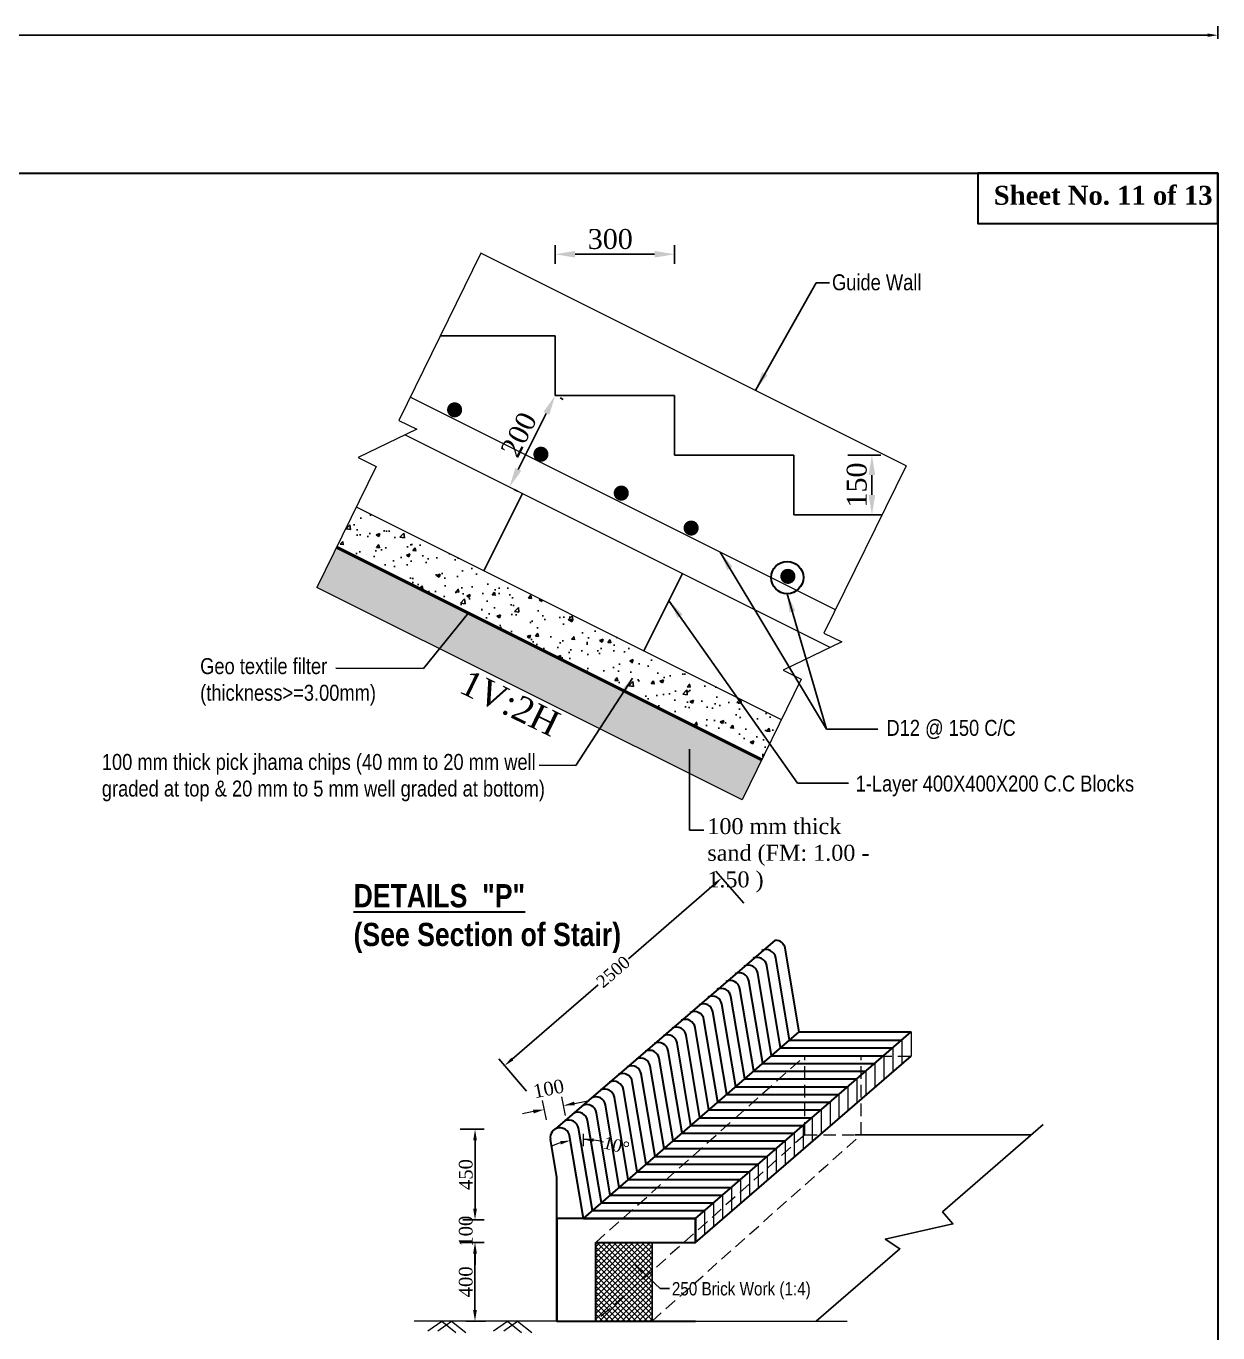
# Model space of a CAD drawing. Header units: metres. Extents: x -2434 to 11656, y -15288 to 8109.
# Drawn here: x 719.4 to 767.3, y -8299.9 to -8247.4 of the extents above; entities that cross this region are included whole.
import ezdxf

# ---------------------------------------------------------------- set-up
doc = ezdxf.new("R2010")
doc.units = ezdxf.units.M
doc.linetypes.add('DASHED', pattern=[0.75, 0.5, -0.25])
doc.layers.add('Blocks', color=11, linetype='Continuous', lineweight=9)
doc.layers.add('Layer1', color=7, linetype='Continuous', lineweight=13)
doc.styles.get("Standard").update_dxf_attribs({"font": 'times.ttf'})
doc.styles.add('TIMES', font='ARIALN.TTF')
doc.dimstyles.get("Standard").update_dxf_attribs({"dimtxt": 0.5, "dimasz": 0.4075, "dimexe": 0.364, "dimexo": 0.219, "dimgap": 0.09, "dimtad": 0, "dimdec": 0, "dimlfac": 1000, "dimzin": 0, "dimdsep": 46, "dimtxsty": 'Standard', "dimcen": 0.09, "dimadec": 0, "dimazin": 0, "dimtfac": 1, "dimtdec": 0, "dimtofl": 0, "dimtmove": 0, "dimatfit": 3, "dimfxl": 1, "dimtolj": 1, "dimtzin": 0, "dimarcsym": 0})
pattern_1 = [(45, (2333.82486, -4454.2682), (-0.1122532015, 0.1122532015), []), (135, (2333.82486, -4454.2682), (-0.1122532015, -0.1122532015), [])]
pattern_2 = [(50, (-465.8484, -8366.416), (1.4574774, -0.1275127), [0.1524, -1.6764]), (355, (-465.8484, -8366.416), (-0.2819426, 1.5284531), [0.12192, -1.34112]), (100.451, (-465.7269, -8366.4266), (1.17554, 1.4009335), [0.12952, -1.42472]), (46.1842, (-465.8484, -8366.0096), (2.1686323, -0.3363386), [0.2286, -2.5146]), (96.6356, (-465.6676, -8366.0376), (1.899234, 1.9794044), [0.19428, -2.13708]), (351.184, (-465.8484, -8366.0096), (1.899237, 1.979401), [0.18288, -2.01168]), (21, (-465.6452, -8366.1112), (1.212919, -0.8181241), [0.1524, -1.6764]), (326, (-465.6452, -8366.1112), (0.4944162, 1.4735037), [0.12192, -1.34112]), (71.4514, (-465.5441, -8366.1794), (1.707332, 0.6553829), [0.12952, -1.42472]), (37.5, (-465.84837, -8366.416), (0.02470883, 0.6764403), [0, -1.324864, 0, -1.36144, 0, -1.3462]), (7.5, (-465.8484, -8366.416), (0.5345573, 0.8014446), [0, -0.776224, 0, -1.294384, 0, -0.51308]), (327.5, (-466.3015, -8366.416), (1.08472476, -0.04582995), [0, -0.508, 0, -1.58496, 0, -2.10312]), (317.5, (-466.5047, -8366.416), (1.18503345, 0.2034119), [0, -0.6604, 0, -1.052576, 0, -1.49352])]
pattern_3 = [(37.5, (-465.84837, -8366.41602), (-0.01280025, 0.39153059), [0, -0.308864, 0, -0.34544, 0, -0.3302]), (7.5, (-465.84837, -8366.416), (0.35961863, 0.57346008), [0, -0.166624, 0, -0.278384, 0, -0.10668]), (327.5, (-466.0983, -8366.41602), (0.6327939, 0.00114975), [0, -0.1016, 0, -0.36576, 0, -0.47752]), (317.5, (-466.0983, -8366.416), (0.61084516, 0.17834346), [0, -0.0508, 0, -0.239776, 0, -0.27432])]

# ---------------------------------------------------------------- blocks, each defined once
blk = doc.blocks.new('*D924')
at = {"layer": 'Defpoints', "color": 0, "lineweight": -3}
for p in [(736.625, -8296.295), (737.45, -8296.295), (738.087, -8299.459)]:
    blk.add_point(p, dxfattribs=at)
at = {"layer": 'Layer1', "color": 0, "lineweight": -2}
for p, q in [((736.844, -8296.295), (737.814, -8296.295)), ((737.868, -8299.459), (737.086, -8299.459))]:
    blk.add_line(p, q, dxfattribs=at)
at = {"layer": 'Layer1', "color": 7, "lineweight": -2}
blk.add_line((737.45, -8299.009), (737.45, -8296.745), dxfattribs=at)
at = {"layer": 'Layer1', "color": 7, "lineweight": -3}
for points in [[(737.375, -8296.745), (737.525, -8296.745), (737.45, -8296.295)], [(737.375, -8299.009), (737.525, -8299.009), (737.45, -8299.459)]]:
    blk.add_solid(points, dxfattribs=at)
at = {"layer": 'Layer1', "color": 0, "lineweight": 13, "insert": (737.08, -8297.877), "char_height": 0.55, "attachment_point": 5, "rotation": 90}
blk.add_mtext('\\A1;400', dxfattribs=at)
blk = doc.blocks.new('*D925')
at = {"layer": 'Defpoints', "color": 0, "lineweight": -3}
for p in [(736.767, -8295.383), (737.452, -8295.383), (736.625, -8296.295)]:
    blk.add_point(p, dxfattribs=at)
at = {"layer": 'Layer1', "color": 7, "lineweight": -2}
for p, q in [((737.452, -8294.933), (737.452, -8294.483)), ((737.452, -8296.745), (737.452, -8297.195))]:
    blk.add_line(p, q, dxfattribs=at)
at = {"layer": 'Layer1', "color": 0, "lineweight": -2}
for p, q in [((736.986, -8295.383), (737.816, -8295.383)), ((736.844, -8296.295), (737.816, -8296.295))]:
    blk.add_line(p, q, dxfattribs=at)
at = {"layer": 'Layer1', "color": 7, "lineweight": -3}
for points in [[(737.377, -8294.933), (737.527, -8294.933), (737.452, -8295.383)], [(737.377, -8296.745), (737.527, -8296.745), (737.452, -8296.295)]]:
    blk.add_solid(points, dxfattribs=at)
at = {"layer": 'Layer1', "color": 0, "lineweight": 13, "insert": (737.082, -8295.839), "char_height": 0.55, "attachment_point": 5, "rotation": 90}
blk.add_mtext('\\A1;100', dxfattribs=at)
blk = doc.blocks.new('*D926')
at = {"layer": 'Defpoints', "color": 0, "lineweight": -3}
for p in [(736.641, -8291.739), (737.452, -8291.739), (736.747, -8295.383)]:
    blk.add_point(p, dxfattribs=at)
at = {"layer": 'Layer1', "color": 0, "lineweight": -2}
for p, q in [((736.86, -8291.739), (737.816, -8291.739)), ((736.966, -8295.383), (737.816, -8295.383))]:
    blk.add_line(p, q, dxfattribs=at)
at = {"layer": 'Layer1', "color": 7, "lineweight": -2}
blk.add_line((737.452, -8294.933), (737.452, -8292.189), dxfattribs=at)
at = {"layer": 'Layer1', "color": 7, "lineweight": -3}
for points in [[(737.377, -8292.189), (737.527, -8292.189), (737.452, -8291.739)], [(737.377, -8294.933), (737.527, -8294.933), (737.452, -8295.383)]]:
    blk.add_solid(points, dxfattribs=at)
at = {"layer": 'Layer1', "color": 0, "lineweight": 13, "insert": (737.082, -8293.561), "char_height": 0.55, "attachment_point": 5, "rotation": 90}
blk.add_mtext('\\A1;450', dxfattribs=at)
blk = doc.blocks.new('*D929')
at = {"layer": 'Blocks', "color": 0, "linetype": 'ByBlock', "lineweight": -2, "ltscale": 0.5}
for p, q in [((748.262, -8282.648), (747.143, -8281.353)), ((747.072, -8281.895), (743.622, -8284.877)), ((738.949, -8288.914), (742.4, -8285.932)), ((739.523, -8290.2), (738.403, -8288.905))]:
    blk.add_line(p, q, dxfattribs=at)
at = {"layer": 'Blocks', "color": 0, "linetype": 'ByBlock', "lineweight": -3, "ltscale": 0.5}
for points in [[(747.028, -8281.843), (747.117, -8281.946), (747.381, -8281.628)], [(738.905, -8288.863), (738.994, -8288.965), (738.641, -8289.18)]]:
    blk.add_solid(points, dxfattribs=at)
at = {"layer": 'Defpoints', "color": 0, "linetype": 'ByBlock', "lineweight": -3, "ltscale": 0.5}
for p in [(747.381, -8281.628), (748.405, -8282.814), (739.666, -8290.366)]:
    blk.add_point(p, dxfattribs=at)
at = {"layer": 'Blocks', "color": 0, "linetype": 'ByBlock', "lineweight": 13, "ltscale": 0.5, "insert": (743.011, -8285.404), "char_height": 0.5, "attachment_point": 5, "rotation": 40.8322}
blk.add_mtext('\\A1;2500', dxfattribs=at)
blk = doc.blocks.new('*D956')
at = {"color": 0, "lineweight": -2, "ltscale": 0.5}
for p, q in [((656.245, -8247.871), (656.245, -8247.357)), ((767.344, -8247.871), (767.344, -8247.357)), ((656.653, -8247.721), (710.656, -8247.721)), ((766.937, -8247.721), (712.933, -8247.721))]:
    blk.add_line(p, q, dxfattribs=at)
at = {"color": 0, "linetype": 'Continuous', "lineweight": -3, "ltscale": 0.5}
for points in [[(656.653, -8247.653), (656.653, -8247.789), (656.245, -8247.721)], [(766.937, -8247.653), (766.937, -8247.789), (767.344, -8247.721)]]:
    blk.add_solid(points, dxfattribs=at)
at = {"layer": 'Defpoints', "color": 0, "linetype": 'Continuous', "lineweight": -3, "ltscale": 0.5}
for p in [(767.344, -8247.721), (656.245, -8253.277), (767.344, -8253.277)]:
    blk.add_point(p, dxfattribs=at)
at = {"color": 0, "linetype": 'Continuous', "lineweight": -3, "ltscale": 0.5, "insert": (711.795, -8247.721), "char_height": 0.5, "attachment_point": 5}
blk.add_mtext('\\A1;111099', dxfattribs=at)
blk = doc.blocks.new('*D1006')
at = {"layer": 'Defpoints', "color": 0, "lineweight": -3}
for p in [(752.234, -8264.62), (752.178, -8267.02), (753.423, -8267.02)]:
    blk.add_point(p, dxfattribs=at)
at = {"layer": 'Layer1', "color": 0, "lineweight": -2}
for p, q in [((752.453, -8264.62), (753.787, -8264.62)), ((752.397, -8267.02), (753.787, -8267.02))]:
    blk.add_line(p, q, dxfattribs=at)
at = {"layer": 'Layer1', "color": 7, "lineweight": -2}
blk.add_line((753.423, -8265.42), (753.423, -8266.22), dxfattribs=at)
at = {"layer": 'Layer1', "color": 7, "lineweight": -3}
for points in [[(753.289, -8265.42), (753.556, -8265.42), (753.423, -8264.62)], [(753.289, -8266.22), (753.556, -8266.22), (753.423, -8267.02)]]:
    blk.add_solid(points, dxfattribs=at)
at = {"layer": 'Layer1', "color": 0, "lineweight": 30, "insert": (752.816, -8265.82), "char_height": 0.8, "attachment_point": 5, "rotation": 90}
blk.add_mtext('\\A1;150', dxfattribs=at)
blk = doc.blocks.new('*D1007')
at = {"layer": 'Defpoints', "color": 0, "lineweight": -3}
for p in [(740.678, -8262.22), (740.678, -8262.22), (738.836, -8265.904)]:
    blk.add_point(p, dxfattribs=at)
at = {"layer": 'Layer1', "color": 0, "lineweight": -2}
for p, q in [((740.874, -8262.318), (741.003, -8262.383)), ((739.032, -8266.002), (739.161, -8266.067))]:
    blk.add_line(p, q, dxfattribs=at)
at = {"layer": 'Layer1', "color": 7, "lineweight": -2}
blk.add_line((739.194, -8265.189), (740.32, -8262.936), dxfattribs=at)
at = {"layer": 'Layer1', "color": 7, "lineweight": -3}
for points in [[(740.201, -8262.876), (740.439, -8262.995), (740.678, -8262.22)], [(739.074, -8265.129), (739.313, -8265.248), (738.836, -8265.904)]]:
    blk.add_solid(points, dxfattribs=at)
at = {"layer": 'Layer1', "color": 0, "lineweight": 30, "insert": (739.214, -8263.791), "char_height": 0.8, "attachment_point": 5, "rotation": 63.4349}
blk.add_mtext('\\A1;200', dxfattribs=at)
blk = doc.blocks.new('*D1008')
at = {"layer": 'Defpoints', "color": 0, "lineweight": -3}
for p in [(745.478, -8256.534), (740.678, -8257.142), (745.478, -8257.142)]:
    blk.add_point(p, dxfattribs=at)
at = {"layer": 'Layer1', "color": 0, "lineweight": -2}
for p, q in [((740.678, -8256.923), (740.678, -8256.17)), ((745.478, -8256.923), (745.478, -8256.17))]:
    blk.add_line(p, q, dxfattribs=at)
at = {"layer": 'Layer1', "color": 7, "lineweight": -2}
blk.add_line((741.478, -8256.534), (744.678, -8256.534), dxfattribs=at)
at = {"layer": 'Layer1', "color": 7, "lineweight": -3}
for points in [[(741.478, -8256.401), (741.478, -8256.668), (740.678, -8256.534)], [(744.678, -8256.401), (744.678, -8256.668), (745.478, -8256.534)]]:
    blk.add_solid(points, dxfattribs=at)
at = {"layer": 'Layer1', "color": 0, "lineweight": 30, "insert": (742.894, -8255.927), "char_height": 0.8, "attachment_point": 5}
blk.add_mtext('\\A1;300', dxfattribs=at)
blk = doc.blocks.new('*D1050')
at = {"layer": 'Defpoints', "color": 0, "lineweight": -3}
for p in [(736.625, -8296.295), (737.45, -8296.295), (738.087, -8299.459)]:
    blk.add_point(p, dxfattribs=at)
at = {"layer": 'Layer1', "color": 0, "lineweight": -2}
for p, q in [((736.844, -8296.295), (737.814, -8296.295)), ((737.868, -8299.459), (737.086, -8299.459))]:
    blk.add_line(p, q, dxfattribs=at)
at = {"layer": 'Layer1', "color": 7, "lineweight": -2}
blk.add_line((737.45, -8299.009), (737.45, -8296.745), dxfattribs=at)
at = {"layer": 'Layer1', "color": 7, "lineweight": -3}
for points in [[(737.375, -8296.745), (737.525, -8296.745), (737.45, -8296.295)], [(737.375, -8299.009), (737.525, -8299.009), (737.45, -8299.459)]]:
    blk.add_solid(points, dxfattribs=at)
at = {"layer": 'Layer1', "color": 0, "lineweight": 13, "insert": (737.08, -8297.877), "char_height": 0.55, "attachment_point": 5, "rotation": 90}
blk.add_mtext('\\A1;400', dxfattribs=at)
blk = doc.blocks.new('*D1051')
at = {"layer": 'Defpoints', "color": 0, "lineweight": -3}
for p in [(736.767, -8295.383), (737.452, -8295.383), (736.625, -8296.295)]:
    blk.add_point(p, dxfattribs=at)
at = {"layer": 'Layer1', "color": 7, "lineweight": -2}
for p, q in [((737.452, -8294.933), (737.452, -8294.483)), ((737.452, -8296.745), (737.452, -8297.195))]:
    blk.add_line(p, q, dxfattribs=at)
at = {"layer": 'Layer1', "color": 0, "lineweight": -2}
for p, q in [((736.986, -8295.383), (737.816, -8295.383)), ((736.844, -8296.295), (737.816, -8296.295))]:
    blk.add_line(p, q, dxfattribs=at)
at = {"layer": 'Layer1', "color": 7, "lineweight": -3}
for points in [[(737.377, -8294.933), (737.527, -8294.933), (737.452, -8295.383)], [(737.377, -8296.745), (737.527, -8296.745), (737.452, -8296.295)]]:
    blk.add_solid(points, dxfattribs=at)
at = {"layer": 'Layer1', "color": 0, "lineweight": 13, "insert": (737.082, -8295.839), "char_height": 0.55, "attachment_point": 5, "rotation": 90}
blk.add_mtext('\\A1;100', dxfattribs=at)
blk = doc.blocks.new('*D1052')
at = {"layer": 'Defpoints', "color": 0, "lineweight": -3}
for p in [(736.641, -8291.739), (737.452, -8291.739), (736.747, -8295.383)]:
    blk.add_point(p, dxfattribs=at)
at = {"layer": 'Layer1', "color": 0, "lineweight": -2}
for p, q in [((736.86, -8291.739), (737.816, -8291.739)), ((736.966, -8295.383), (737.816, -8295.383))]:
    blk.add_line(p, q, dxfattribs=at)
at = {"layer": 'Layer1', "color": 7, "lineweight": -2}
blk.add_line((737.452, -8294.933), (737.452, -8292.189), dxfattribs=at)
at = {"layer": 'Layer1', "color": 7, "lineweight": -3}
for points in [[(737.377, -8292.189), (737.527, -8292.189), (737.452, -8291.739)], [(737.377, -8294.933), (737.527, -8294.933), (737.452, -8295.383)]]:
    blk.add_solid(points, dxfattribs=at)
at = {"layer": 'Layer1', "color": 0, "lineweight": 13, "insert": (737.082, -8293.561), "char_height": 0.55, "attachment_point": 5, "rotation": 90}
blk.add_mtext('\\A1;450', dxfattribs=at)
blk = doc.blocks.new('*D1055')
at = {"layer": 'Blocks', "color": 0, "linetype": 'ByBlock', "lineweight": -2, "ltscale": 0.5}
for p, q in [((748.262, -8282.648), (747.143, -8281.353)), ((747.072, -8281.895), (743.622, -8284.877)), ((738.949, -8288.914), (742.4, -8285.932)), ((739.523, -8290.2), (738.403, -8288.905))]:
    blk.add_line(p, q, dxfattribs=at)
at = {"layer": 'Blocks', "color": 0, "linetype": 'ByBlock', "lineweight": -3, "ltscale": 0.5}
for points in [[(747.028, -8281.843), (747.117, -8281.946), (747.381, -8281.628)], [(738.905, -8288.863), (738.994, -8288.965), (738.641, -8289.18)]]:
    blk.add_solid(points, dxfattribs=at)
at = {"layer": 'Defpoints', "color": 0, "linetype": 'ByBlock', "lineweight": -3, "ltscale": 0.5}
for p in [(747.381, -8281.628), (748.405, -8282.814), (739.666, -8290.366)]:
    blk.add_point(p, dxfattribs=at)
at = {"layer": 'Blocks', "color": 0, "linetype": 'ByBlock', "lineweight": 13, "ltscale": 0.5, "insert": (743.011, -8285.404), "char_height": 0.5, "attachment_point": 5, "rotation": 40.8322}
blk.add_mtext('\\A1;2500', dxfattribs=at)
blk = doc.blocks.new('*D1083')
at = {"color": 0, "lineweight": -2, "ltscale": 0.5}
for p, q in [((656.245, -8247.871), (656.245, -8247.357)), ((767.344, -8247.871), (767.344, -8247.357)), ((656.653, -8247.721), (710.656, -8247.721)), ((766.937, -8247.721), (712.933, -8247.721))]:
    blk.add_line(p, q, dxfattribs=at)
at = {"color": 0, "linetype": 'Continuous', "lineweight": -3, "ltscale": 0.5}
for points in [[(656.653, -8247.653), (656.653, -8247.789), (656.245, -8247.721)], [(766.937, -8247.653), (766.937, -8247.789), (767.344, -8247.721)]]:
    blk.add_solid(points, dxfattribs=at)
at = {"layer": 'Defpoints', "color": 0, "linetype": 'Continuous', "lineweight": -3, "ltscale": 0.5}
for p in [(767.344, -8247.721), (656.245, -8253.277), (767.344, -8253.277)]:
    blk.add_point(p, dxfattribs=at)
at = {"color": 0, "linetype": 'Continuous', "lineweight": -3, "ltscale": 0.5, "insert": (711.795, -8247.721), "char_height": 0.5, "attachment_point": 5}
blk.add_mtext('\\A1;111099', dxfattribs=at)
blk = doc.blocks.new('*D1133')
at = {"layer": 'Defpoints', "color": 0, "lineweight": -3}
for p in [(752.234, -8264.62), (752.178, -8267.02), (753.423, -8267.02)]:
    blk.add_point(p, dxfattribs=at)
at = {"layer": 'Layer1', "color": 0, "lineweight": -2}
for p, q in [((752.453, -8264.62), (753.787, -8264.62)), ((752.397, -8267.02), (753.787, -8267.02))]:
    blk.add_line(p, q, dxfattribs=at)
at = {"layer": 'Layer1', "color": 7, "lineweight": -2}
blk.add_line((753.423, -8265.42), (753.423, -8266.22), dxfattribs=at)
at = {"layer": 'Layer1', "color": 7, "lineweight": -3}
for points in [[(753.289, -8265.42), (753.556, -8265.42), (753.423, -8264.62)], [(753.289, -8266.22), (753.556, -8266.22), (753.423, -8267.02)]]:
    blk.add_solid(points, dxfattribs=at)
at = {"layer": 'Layer1', "color": 0, "lineweight": 30, "insert": (752.816, -8265.82), "char_height": 0.8, "attachment_point": 5, "rotation": 90}
blk.add_mtext('\\A1;150', dxfattribs=at)
blk = doc.blocks.new('*D1134')
at = {"layer": 'Defpoints', "color": 0, "lineweight": -3}
for p in [(740.678, -8262.22), (740.678, -8262.22), (738.836, -8265.904)]:
    blk.add_point(p, dxfattribs=at)
at = {"layer": 'Layer1', "color": 0, "lineweight": -2}
for p, q in [((740.874, -8262.318), (741.003, -8262.383)), ((739.032, -8266.002), (739.161, -8266.067))]:
    blk.add_line(p, q, dxfattribs=at)
at = {"layer": 'Layer1', "color": 7, "lineweight": -2}
blk.add_line((739.194, -8265.189), (740.32, -8262.936), dxfattribs=at)
at = {"layer": 'Layer1', "color": 7, "lineweight": -3}
for points in [[(740.201, -8262.876), (740.439, -8262.995), (740.678, -8262.22)], [(739.074, -8265.129), (739.313, -8265.248), (738.836, -8265.904)]]:
    blk.add_solid(points, dxfattribs=at)
at = {"layer": 'Layer1', "color": 0, "lineweight": 30, "insert": (739.214, -8263.791), "char_height": 0.8, "attachment_point": 5, "rotation": 63.4349}
blk.add_mtext('\\A1;200', dxfattribs=at)
blk = doc.blocks.new('*D1135')
at = {"layer": 'Defpoints', "color": 0, "lineweight": -3}
for p in [(745.478, -8256.534), (740.678, -8257.142), (745.478, -8257.142)]:
    blk.add_point(p, dxfattribs=at)
at = {"layer": 'Layer1', "color": 0, "lineweight": -2}
for p, q in [((740.678, -8256.923), (740.678, -8256.17)), ((745.478, -8256.923), (745.478, -8256.17))]:
    blk.add_line(p, q, dxfattribs=at)
at = {"layer": 'Layer1', "color": 7, "lineweight": -2}
blk.add_line((741.478, -8256.534), (744.678, -8256.534), dxfattribs=at)
at = {"layer": 'Layer1', "color": 7, "lineweight": -3}
for points in [[(741.478, -8256.401), (741.478, -8256.668), (740.678, -8256.534)], [(744.678, -8256.401), (744.678, -8256.668), (745.478, -8256.534)]]:
    blk.add_solid(points, dxfattribs=at)
at = {"layer": 'Layer1', "color": 0, "lineweight": 30, "insert": (742.894, -8255.927), "char_height": 0.8, "attachment_point": 5}
blk.add_mtext('\\A1;300', dxfattribs=at)

msp = doc.modelspace()

# ---------------------------------------------------------------- hatches: boundary and pattern name
at = {"linetype": 'Continuous', "lineweight": -3, "ltscale": 0.5}
h = msp.add_hatch(dxfattribs=at)
h.set_pattern_fill('AR-CONC', color=0, scale=0.008, style=0)
h.set_pattern_definition(pattern_2)
h.paths.add_polyline_path([(732.675846, -8266.706819), (731.882594, -8268.322654), (748.987926, -8276.87532), (749.781178, -8275.259485)])
h = msp.add_hatch(dxfattribs=at)
h.set_pattern_fill('AR-CONC', color=0, scale=0.008, style=0)
h.set_pattern_definition(pattern_2)
h.paths.add_polyline_path([(732.675846, -8266.706819), (731.882594, -8268.322654), (748.987926, -8276.87532), (749.781178, -8275.259485)])
h = msp.add_hatch(dxfattribs=at)
h.set_pattern_fill('AR-SAND', color=0, scale=0.008, style=0)
h.set_pattern_definition(pattern_3)
h.paths.add_polyline_path([(731.882594, -8268.322654), (731.089342, -8269.93849), (748.194674, -8278.491156), (748.987926, -8276.87532)])
h = msp.add_hatch(dxfattribs=at)
h.set_pattern_fill('AR-SAND', color=0, scale=0.008, style=0)
h.set_pattern_definition(pattern_3)
h.paths.add_polyline_path([(731.882594, -8268.322654), (731.089342, -8269.93849), (748.194674, -8278.491156), (748.987926, -8276.87532)])
at = {"layer": 'Blocks', "linetype": 'ByBlock', "lineweight": 5, "ltscale": 0.5}
h = msp.add_hatch(dxfattribs=at)
h.set_pattern_fill('ANSI37', color=0, scale=0.05, style=0)
h.set_pattern_definition(pattern_1)
h.paths.add_polyline_path([(744.575067, -8299.458522), (744.575067, -8296.295216), (742.307538, -8296.295216), (742.307538, -8299.458522)])
h = msp.add_hatch(dxfattribs=at)
h.set_pattern_fill('ANSI37', color=0, scale=0.05, style=0)
h.set_pattern_definition(pattern_1)
h.paths.add_polyline_path([(744.575067, -8299.458522), (744.575067, -8296.295216), (742.307538, -8296.295216), (742.307538, -8299.458522)])

# ---------------------------------------------------------------- linework, layer by layer
at = {"color": 0, "linetype": 'Continuous', "lineweight": -3, "ltscale": 0.5}
for p, q in [((736.056751, -8259.819995), (740.67788, -8259.819995)), ((736.056751, -8259.819995), (740.67788, -8259.819995)), ((740.67788, -8259.819995), (740.67788, -8262.219995)), ((740.67788, -8259.819995), (740.67788, -8262.219995)), ((740.67788, -8262.219995), (745.47788, -8262.219995)), ((740.67788, -8262.219995), (745.47788, -8262.219995)), ((745.47788, -8262.219995), (745.47788, -8264.619995)), ((745.47788, -8262.219995), (745.47788, -8264.619995)), ((745.47788, -8264.619995), (750.27788, -8264.619995)), ((745.47788, -8264.619995), (750.27788, -8264.619995)), ((750.27788, -8264.619995), (750.27788, -8267.019995)), ((750.27788, -8264.619995), (750.27788, -8267.019995)), ((737.803069, -8269.270431), (739.356113, -8266.164343)), ((737.803069, -8269.270431), (739.356113, -8266.164343)), ((750.27788, -8267.019995), (753.826139, -8267.019995)), ((750.27788, -8267.019995), (753.826139, -8267.019995)), ((744.242945, -8272.490369), (745.795989, -8269.384281)), ((744.242945, -8272.490369), (745.795989, -8269.384281)), ((752.751027, -8291.95596), (759.838245, -8291.95596)), ((752.751027, -8291.95596), (759.838245, -8291.95596)), ((744.575067, -8299.458522), (744.575067, -8296.295216)), ((744.575067, -8299.458522), (744.575067, -8296.295216))]:
    msp.add_line(p, q, dxfattribs=at)
at = {"color": 0, "linetype": 'DASHED', "lineweight": 9}
for p, q in [((742.307538, -8296.295216), (750.720799, -8288.792655)), ((742.307538, -8296.295216), (750.720799, -8288.792655)), ((750.720799, -8288.792655), (755.00865, -8288.792655)), ((750.720799, -8291.95596), (750.720799, -8288.792655)), ((750.720799, -8288.792655), (755.00865, -8288.792655)), ((750.720799, -8291.95596), (750.720799, -8288.792655)), ((752.988328, -8291.95596), (752.988328, -8288.792655)), ((752.988328, -8291.95596), (752.988328, -8288.792655)), ((750.720799, -8291.95596), (742.307538, -8299.458522)), ((750.720799, -8291.95596), (742.307538, -8299.458522)), ((744.575067, -8299.458522), (752.988328, -8291.95596)), ((744.575067, -8299.458522), (752.988328, -8291.95596)), ((750.720799, -8291.95596), (752.988328, -8291.95596)), ((750.720799, -8291.95596), (752.988328, -8291.95596))]:
    msp.add_line(p, q, dxfattribs=at)
at = {"color": 7, "lineweight": 30, "ltscale": 0.18}
msp.add_lwpolyline([(767.344096, -8253.277124), (757.689273, -8253.277124), (757.689273, -8255.302489), (767.344096, -8255.302489)], close=True, dxfattribs=at)
msp.add_lwpolyline([(767.344096, -8253.277124), (757.689273, -8253.277124), (757.689273, -8255.302489), (767.344096, -8255.302489)], close=True, dxfattribs=at)
at = {"color": 0, "linetype": 'Continuous', "lineweight": -3, "ltscale": 0.5}
msp.add_lwpolyline([(751.181501, -8299.458522), (754.551211, -8296.546562), (753.962297, -8296.156396), (756.679542, -8295.546672), (756.264314, -8295.066172), (760.308865, -8291.546404)], dxfattribs=at)
msp.add_lwpolyline([(751.181501, -8299.458522), (754.551211, -8296.546562), (753.962297, -8296.156396), (756.679542, -8295.546672), (756.264314, -8295.066172), (760.308865, -8291.546404)], dxfattribs=at)
at = {"layer": 'Blocks', "color": 0, "linetype": 'ByBlock', "lineweight": 30, "ltscale": 0.5}
for p, q in [((740.698142, -8291.719536), (749.544821, -8284.132787)), ((740.698142, -8291.719536), (749.544821, -8284.132787)), ((750.4961, -8287.820632), (749.930024, -8284.458555)), ((750.4961, -8287.820632), (749.930024, -8284.458555)), ((749.748419, -8288.466746), (749.189784, -8285.148863)), ((749.748419, -8288.466746), (749.189784, -8285.148863)), ((750.109067, -8288.155089), (749.550432, -8284.837206)), ((750.109067, -8288.155089), (749.550432, -8284.837206)), ((749.027122, -8289.090059), (748.468488, -8285.772176)), ((749.027122, -8289.090059), (748.468488, -8285.772176)), ((749.38777, -8288.778403), (748.829136, -8285.46052)), ((749.38777, -8288.778403), (748.829136, -8285.46052)), ((748.305826, -8289.713373), (747.747191, -8286.39549)), ((748.305826, -8289.713373), (747.747191, -8286.39549)), ((748.666474, -8289.401716), (748.107839, -8286.083833)), ((748.666474, -8289.401716), (748.107839, -8286.083833)), ((747.945178, -8290.02503), (747.386543, -8286.707146)), ((747.945178, -8290.02503), (747.386543, -8286.707146)), ((747.223882, -8290.648343), (746.665247, -8287.33046)), ((747.223882, -8290.648343), (746.665247, -8287.33046)), ((747.58453, -8290.336686), (747.025895, -8287.018803)), ((747.58453, -8290.336686), (747.025895, -8287.018803)), ((741.814159, -8295.323193), (750.4961, -8287.820632)), ((741.814159, -8295.323193), (750.4961, -8287.820632)), ((746.502585, -8291.271656), (745.943951, -8287.953773)), ((746.502585, -8291.271656), (745.943951, -8287.953773)), ((746.863233, -8290.96), (746.304599, -8287.642117)), ((746.863233, -8290.96), (746.304599, -8287.642117)), ((746.32671, -8295.323193), (755.00865, -8287.820632)), ((746.32671, -8295.323193), (755.00865, -8287.820632)), ((750.4961, -8287.820632), (755.00865, -8287.820632)), ((750.4961, -8287.820632), (755.00865, -8287.820632)), ((746.141937, -8291.583313), (745.583302, -8288.26543)), ((746.141937, -8291.583313), (745.583302, -8288.26543)), ((749.748419, -8288.466746), (754.260969, -8288.466746)), ((749.748419, -8288.466746), (754.260969, -8288.466746)), ((750.109067, -8288.155089), (754.621617, -8288.155089)), ((750.109067, -8288.155089), (754.621617, -8288.155089)), ((745.420641, -8292.206626), (744.862006, -8288.888743)), ((745.420641, -8292.206626), (744.862006, -8288.888743)), ((745.781289, -8291.89497), (745.222654, -8288.577087)), ((745.781289, -8291.89497), (745.222654, -8288.577087)), ((746.32671, -8296.295216), (755.00865, -8288.792655)), ((746.32671, -8296.295216), (755.00865, -8288.792655)), ((749.38777, -8288.778403), (753.900321, -8288.778403)), ((749.38777, -8288.778403), (753.900321, -8288.778403)), ((744.699345, -8292.82994), (744.14071, -8289.512057)), ((744.699345, -8292.82994), (744.14071, -8289.512057)), ((745.059993, -8292.518283), (744.501358, -8289.2004)), ((745.059993, -8292.518283), (744.501358, -8289.2004)), ((748.666474, -8289.401716), (753.179025, -8289.401716)), ((748.666474, -8289.401716), (753.179025, -8289.401716)), ((749.027122, -8289.090059), (753.539673, -8289.090059)), ((749.027122, -8289.090059), (753.539673, -8289.090059)), ((744.338696, -8293.141596), (743.780062, -8289.823713)), ((744.338696, -8293.141596), (743.780062, -8289.823713)), ((747.945178, -8290.02503), (752.457728, -8290.02503)), ((747.945178, -8290.02503), (752.457728, -8290.02503)), ((748.305826, -8289.713373), (752.818376, -8289.713373)), ((748.305826, -8289.713373), (752.818376, -8289.713373)), ((743.6174, -8293.76491), (743.058765, -8290.447027)), ((743.6174, -8293.76491), (743.058765, -8290.447027)), ((743.978048, -8293.453253), (743.419414, -8290.13537)), ((743.978048, -8293.453253), (743.419414, -8290.13537)), ((747.58453, -8290.336686), (752.09708, -8290.336686)), ((747.58453, -8290.336686), (752.09708, -8290.336686)), ((742.896104, -8294.388223), (742.337469, -8291.07034)), ((742.896104, -8294.388223), (742.337469, -8291.07034)), ((743.256752, -8294.076567), (742.698117, -8290.758683)), ((743.256752, -8294.076567), (742.698117, -8290.758683)), ((746.863233, -8290.96), (751.375784, -8290.96)), ((746.863233, -8290.96), (751.375784, -8290.96)), ((747.223882, -8290.648343), (751.736432, -8290.648343)), ((747.223882, -8290.648343), (751.736432, -8290.648343)), ((742.535456, -8294.69988), (741.976821, -8291.381997)), ((742.535456, -8294.69988), (741.976821, -8291.381997)), ((746.141937, -8291.583313), (750.654487, -8291.583313)), ((746.141937, -8291.583313), (750.654487, -8291.583313)), ((746.502585, -8291.271656), (751.015136, -8291.271656)), ((746.502585, -8291.271656), (751.015136, -8291.271656)), ((740.745038, -8293.678758), (740.485118, -8292.135024)), ((740.745038, -8293.678758), (740.485118, -8292.135024)), ((741.814159, -8295.323193), (741.255525, -8292.00531)), ((741.814159, -8295.323193), (741.255525, -8292.00531)), ((742.174808, -8295.011537), (741.616173, -8291.693654)), ((742.174808, -8295.011537), (741.616173, -8291.693654)), ((745.781289, -8291.89497), (750.293839, -8291.89497)), ((745.781289, -8291.89497), (750.293839, -8291.89497)), ((745.059993, -8292.518283), (749.572543, -8292.518283)), ((745.059993, -8292.518283), (749.572543, -8292.518283)), ((745.420641, -8292.206626), (749.933191, -8292.206626)), ((745.420641, -8292.206626), (749.933191, -8292.206626)), ((744.338696, -8293.141596), (748.851247, -8293.141596)), ((744.338696, -8293.141596), (748.851247, -8293.141596)), ((744.699345, -8292.82994), (749.211895, -8292.82994)), ((744.699345, -8292.82994), (749.211895, -8292.82994)), ((740.745038, -8299.458522), (740.745038, -8293.678758)), ((740.745038, -8299.458522), (740.745038, -8293.678758)), ((743.6174, -8293.76491), (748.12995, -8293.76491)), ((743.6174, -8293.76491), (748.12995, -8293.76491)), ((743.978048, -8293.453253), (748.490599, -8293.453253)), ((743.978048, -8293.453253), (748.490599, -8293.453253)), ((743.256752, -8294.076567), (747.769302, -8294.076567)), ((743.256752, -8294.076567), (747.769302, -8294.076567)), ((742.535456, -8294.69988), (747.048006, -8294.69988)), ((742.535456, -8294.69988), (747.048006, -8294.69988)), ((742.896104, -8294.388223), (747.408654, -8294.388223)), ((742.896104, -8294.388223), (747.408654, -8294.388223)), ((741.814159, -8295.323193), (746.32671, -8295.323193)), ((741.814159, -8295.323193), (746.32671, -8295.323193)), ((742.174808, -8295.011537), (746.687358, -8295.011537)), ((742.174808, -8295.011537), (746.687358, -8295.011537)), ((746.32671, -8295.323193), (746.32671, -8296.295216)), ((746.32671, -8295.323193), (746.32671, -8296.295216)), ((742.307538, -8296.295216), (746.32671, -8296.295216)), ((742.307538, -8299.458522), (742.307538, -8296.295216)), ((742.307538, -8296.295216), (746.32671, -8296.295216)), ((742.307538, -8299.458522), (742.307538, -8296.295216))]:
    msp.add_line(p, q, dxfattribs=at)
at = {"layer": 'Blocks', "color": 0, "linetype": 'ByBlock', "lineweight": 13, "ltscale": 0.5}
for p, q in [((755.00865, -8287.820632), (755.00865, -8288.792655)), ((755.00865, -8287.820632), (755.00865, -8288.792655)), ((754.260969, -8288.466746), (754.260969, -8289.438769)), ((754.260969, -8288.466746), (754.260969, -8289.438769)), ((754.621617, -8288.155089), (754.621617, -8289.127112)), ((754.621617, -8288.155089), (754.621617, -8289.127112)), ((753.900321, -8288.778403), (753.900321, -8289.750425)), ((753.900321, -8288.778403), (753.900321, -8289.750425)), ((753.179025, -8289.401716), (753.179025, -8290.373739)), ((753.179025, -8289.401716), (753.179025, -8290.373739)), ((753.539673, -8289.090059), (753.539673, -8290.062082)), ((753.539673, -8289.090059), (753.539673, -8290.062082)), ((752.457728, -8290.02503), (752.457728, -8290.997052)), ((752.457728, -8290.02503), (752.457728, -8290.997052)), ((752.818376, -8289.713373), (752.818376, -8290.685396)), ((752.818376, -8289.713373), (752.818376, -8290.685396)), ((752.09708, -8290.336686), (752.09708, -8291.308709)), ((752.09708, -8290.336686), (752.09708, -8291.308709)), ((751.375784, -8290.96), (751.375784, -8291.932022)), ((751.375784, -8290.96), (751.375784, -8291.932022)), ((751.736432, -8290.648343), (751.736432, -8291.620366)), ((751.736432, -8290.648343), (751.736432, -8291.620366)), ((750.654487, -8291.583313), (750.654487, -8292.555336)), ((750.654487, -8291.583313), (750.654487, -8292.555336)), ((751.015136, -8291.271656), (751.015136, -8292.243679)), ((751.015136, -8291.271656), (751.015136, -8292.243679)), ((741.814159, -8292.421588), (741.814159, -8291.920066)), ((741.814159, -8292.421588), (741.814159, -8291.920066)), ((750.293839, -8291.89497), (750.293839, -8292.866992)), ((750.293839, -8291.89497), (750.293839, -8292.866992)), ((749.572543, -8292.518283), (749.572543, -8293.490306)), ((749.572543, -8292.518283), (749.572543, -8293.490306)), ((749.933191, -8292.206626), (749.933191, -8293.178649)), ((749.933191, -8292.206626), (749.933191, -8293.178649)), ((748.851247, -8293.141596), (748.851247, -8294.113619)), ((748.851247, -8293.141596), (748.851247, -8294.113619)), ((749.211895, -8292.82994), (749.211895, -8293.801962)), ((749.211895, -8292.82994), (749.211895, -8293.801962)), ((748.12995, -8293.76491), (748.12995, -8294.736933)), ((748.12995, -8293.76491), (748.12995, -8294.736933)), ((748.490599, -8293.453253), (748.490599, -8294.425276)), ((748.490599, -8293.453253), (748.490599, -8294.425276)), ((747.769302, -8294.076567), (747.769302, -8295.048589)), ((747.769302, -8294.076567), (747.769302, -8295.048589)), ((747.048006, -8294.69988), (747.048006, -8295.671903)), ((747.048006, -8294.69988), (747.048006, -8295.671903)), ((747.408654, -8294.388223), (747.408654, -8295.360246)), ((747.408654, -8294.388223), (747.408654, -8295.360246)), ((746.687358, -8295.011537), (746.687358, -8295.983559)), ((746.687358, -8295.011537), (746.687358, -8295.983559)), ((740.745038, -8299.458522), (735.005818, -8299.458522)), ((740.745038, -8299.458522), (735.005818, -8299.458522))]:
    msp.add_line(p, q, dxfattribs=at)
at = {"layer": 'Blocks', "color": 0, "lineweight": 13, "ltscale": 0.05}
for points in [[(737.689616, -8256.493888), (734.384904, -8263.225508), (735.103599, -8263.574364), (732.746613, -8264.718153), (733.476276, -8265.076362), (731.089342, -8269.93849)], [(737.689616, -8256.493888), (734.384904, -8263.225508), (735.103599, -8263.574364), (732.746613, -8264.718153), (733.476276, -8265.076362), (731.089342, -8269.93849)], [(754.794948, -8265.046554), (751.490236, -8271.778174), (752.208931, -8272.12703), (749.851945, -8273.270819), (750.581608, -8273.629028), (748.194674, -8278.491156)], [(754.794948, -8265.046554), (751.490236, -8271.778174), (752.208931, -8272.12703), (749.851945, -8273.270819), (750.581608, -8273.629028), (748.194674, -8278.491156)]]:
    msp.add_lwpolyline(points, dxfattribs=at)
at = {"layer": 'Blocks', "color": 0, "linetype": 'ByBlock', "lineweight": 30, "ltscale": 0.5}
msp.add_lwpolyline([(746.32671, -8296.295216), (746.32671, -8295.323193), (740.745038, -8295.323193), (740.745038, -8299.458522), (746.32671, -8299.458522)], dxfattribs=at)
msp.add_lwpolyline([(746.32671, -8296.295216), (746.32671, -8295.323193), (740.745038, -8295.323193), (740.745038, -8299.458522), (746.32671, -8299.458522)], dxfattribs=at)
at = {"layer": 'Blocks', "color": 0, "linetype": 'ByBlock', "lineweight": 13, "ltscale": 0.5}
for points in [[(735.555536, -8299.844746), (736.111116, -8299.458522), (736.677858, -8299.911338)], [(735.555536, -8299.844746), (736.111116, -8299.458522), (736.677858, -8299.911338)], [(735.955553, -8299.844746), (736.511133, -8299.458522), (737.077875, -8299.911338)], [(735.955553, -8299.844746), (736.511133, -8299.458522), (737.077875, -8299.911338)], [(738.200247, -8299.844746), (738.755826, -8299.458522), (739.322568, -8299.911338)], [(738.200247, -8299.844746), (738.755826, -8299.458522), (739.322568, -8299.911338)], [(738.611427, -8299.844746), (739.167006, -8299.458522), (739.733748, -8299.911338)], [(738.611427, -8299.844746), (739.167006, -8299.458522), (739.733748, -8299.911338)]]:
    msp.add_lwpolyline(points, dxfattribs=at)
at = {"layer": 'Blocks', "color": 0, "linetype": 'ByBlock', "lineweight": 30, "ltscale": 0.5}
for centre, end in [((749.544821, -8284.523412), 90), ((749.544821, -8284.523412), 90), ((748.804581, -8285.21372), 115.1317154), ((748.804581, -8285.21372), 115.1317154), ((749.165229, -8284.902063), 115.1317154), ((749.165229, -8284.902063), 115.1317154), ((748.443933, -8285.525377), 115.1317154), ((748.443933, -8285.525377), 115.1317154), ((747.722636, -8286.14869), 115.1317154), ((747.722636, -8286.14869), 115.1317154), ((748.083284, -8285.837033), 115.1317154), ((748.083284, -8285.837033), 115.1317154), ((747.00134, -8286.772003), 115.1317154), ((747.00134, -8286.772003), 115.1317154), ((747.361988, -8286.460347), 115.1317154), ((747.361988, -8286.460347), 115.1317154), ((746.640692, -8287.08366), 115.1317154), ((746.640692, -8287.08366), 115.1317154), ((745.919396, -8287.706974), 115.1317154), ((745.919396, -8287.706974), 115.1317154), ((746.280044, -8287.395317), 115.1317154), ((746.280044, -8287.395317), 115.1317154), ((745.198099, -8288.330287), 115.1317154), ((745.198099, -8288.330287), 115.1317154), ((745.558747, -8288.01863), 115.1317154), ((745.558747, -8288.01863), 115.1317154), ((744.837451, -8288.641944), 115.1317154), ((744.837451, -8288.641944), 115.1317154), ((744.116155, -8289.265257), 115.1317154), ((744.116155, -8289.265257), 115.1317154), ((744.476803, -8288.9536), 115.1317154), ((744.476803, -8288.9536), 115.1317154), ((743.394859, -8289.88857), 115.1317154), ((743.394859, -8289.88857), 115.1317154), ((743.755507, -8289.576914), 115.1317154), ((743.755507, -8289.576914), 115.1317154), ((743.03421, -8290.200227), 115.1317154), ((743.03421, -8290.200227), 115.1317154), ((742.312914, -8290.82354), 115.1317154), ((742.312914, -8290.82354), 115.1317154), ((742.673562, -8290.511884), 115.1317154), ((742.673562, -8290.511884), 115.1317154), ((741.591618, -8291.446854), 115.1317154), ((741.591618, -8291.446854), 115.1317154), ((741.952266, -8291.135197), 115.1317154), ((741.952266, -8291.135197), 115.1317154), ((741.23097, -8291.758511), 115.1317154), ((741.23097, -8291.758511), 115.1317154), ((740.870322, -8292.070167), 189.5572991), ((740.870322, -8292.070167), 189.5572991)]:
    msp.add_arc(centre, 0.390625, 9.5572991, end, dxfattribs=at)
at = {"layer": 'Blocks', "color": 0, "linetype": 'ByBlock', "lineweight": 13, "ltscale": 0.5}
for start, end in [(75.2568308, 90), (75.2568308, 90), (75.2873677, 82.6436838), (75.2873677, 82.6436838), (106.9136152, 114.2699314), (106.9136152, 114.2699314)]:
    msp.add_arc((741.814159, -8295.323193), 3.176056, start, end, dxfattribs=at)
for points in [[(740.874601, -8292.218406), (740.905701, -8292.350632), (741.286827, -8292.19122)], [(740.874601, -8292.218406), (740.905701, -8292.350632), (741.286827, -8292.19122)], [(742.216463, -8292.241056), (742.225177, -8292.105502), (741.814159, -8292.147137)], [(742.216463, -8292.241056), (742.225177, -8292.105502), (741.814159, -8292.147137)]]:
    msp.add_solid(points, dxfattribs=at)
at = {"layer": 'Layer1', "color": 7, "lineweight": 20}
for p, q in [((754.794948, -8265.046554), (737.689616, -8256.493888)), ((754.794948, -8265.046554), (737.689616, -8256.493888)), ((751.95074, -8270.840139), (734.845408, -8262.287473)), ((751.95074, -8270.840139), (734.845408, -8262.287473)), ((751.738279, -8272.355426), (734.632947, -8263.80276)), ((751.738279, -8272.355426), (734.632947, -8263.80276)), ((749.781178, -8275.259485), (732.675846, -8266.706819)), ((749.781178, -8275.259485), (732.675846, -8266.706819)), ((748.194674, -8278.491156), (731.089342, -8269.93849)), ((748.194674, -8278.491156), (731.089342, -8269.93849))]:
    msp.add_line(p, q, dxfattribs=at)
at = {"layer": 'Layer1', "color": 7, "lineweight": 50}
msp.add_line((748.987926, -8276.87532), (731.882594, -8268.322654), dxfattribs=at)
msp.add_line((748.987926, -8276.87532), (731.882594, -8268.322654), dxfattribs=at)
at = {"layer": 'Layer1', "color": 7, "lineweight": 13}
for p, q in [((740.321896, -8291.352667), (740.168212, -8290.584659)), ((740.321896, -8291.352667), (740.168212, -8290.584659)), ((741.092049, -8291.190951), (740.939827, -8290.430253)), ((741.092049, -8291.190951), (740.939827, -8290.430253)), ((741.452503, -8290.698878), (742.06437, -8290.576439)), ((741.452503, -8290.698878), (742.06437, -8290.576439)), ((739.798383, -8291.029881), (739.357131, -8291.11818)), ((739.798383, -8291.029881), (739.357131, -8291.11818)), ((742.307538, -8299.458522), (752.423269, -8299.458522)), ((742.307538, -8299.458522), (752.423269, -8299.458522))]:
    msp.add_line(p, q, dxfattribs=at)
at = {"layer": 'Layer1', "color": 7, "lineweight": 30}
msp.add_lwpolyline([(743.701954, -8330.63887), (656.245016, -8330.63887), (656.245016, -8253.277124), (767.344096, -8253.277124), (767.344096, -8314.162059), (767.344096, -8328.116639), (767.344096, -8330.63887)], close=True, dxfattribs=at)
msp.add_lwpolyline([(743.701954, -8330.63887), (656.245016, -8330.63887), (656.245016, -8253.277124), (767.344096, -8253.277124), (767.344096, -8314.162059), (767.344096, -8328.116639), (767.344096, -8330.63887)], close=True, dxfattribs=at)
at = {"layer": 'Layer1', "color": 7, "lineweight": 30, "const_width": 0.303625}
for points in [[(736.47912, -8262.78066, -1), (736.781478, -8262.808372, -1)], [(736.47912, -8262.78066, -1), (736.781478, -8262.808372, -1)], [(739.951851, -8264.566427, -1), (740.254209, -8264.594139, -1)], [(739.951851, -8264.566427, -1), (740.254209, -8264.594139, -1)], [(743.184753, -8266.130454, -1), (743.487111, -8266.158165, -1)], [(743.184753, -8266.130454, -1), (743.487111, -8266.158165, -1)], [(745.996077, -8267.536148, -1), (746.298435, -8267.563859, -1)], [(745.996077, -8267.536148, -1), (746.298435, -8267.563859, -1)], [(749.890386, -8269.480248, -1), (750.192744, -8269.507959, -1)], [(749.890386, -8269.480248, -1), (750.192744, -8269.507959, -1)]]:
    msp.add_lwpolyline(points, format="xyb", close=True, dxfattribs=at)
at = {"layer": 'Layer1', "color": 7, "lineweight": 30}
msp.add_circle((750.013688, -8269.542521), 0.649107, dxfattribs=at)
msp.add_circle((750.013688, -8269.542521), 0.649107, dxfattribs=at)
at = {"layer": 'Layer1', "color": 7, "lineweight": 13}
for points in [[(739.783666, -8290.956339), (739.813099, -8291.103423), (740.239635, -8290.941583)], [(739.783666, -8290.956339), (739.813099, -8291.103423), (740.239635, -8290.941583)], [(741.437787, -8290.625336), (741.467219, -8290.77242), (741.011251, -8290.787176)], [(741.437787, -8290.625336), (741.467219, -8290.77242), (741.011251, -8290.787176)]]:
    msp.add_solid(points, dxfattribs=at)

# ---------------------------------------------------------------- texts
at = {"color": 7, "lineweight": 30, "ltscale": 0.18, "insert": (758.326278, -8253.781294), "char_height": 0.76320555, "width": 27.41409531, "attachment_point": 1}
msp.add_mtext('{\\fTimes New Roman|b1|i0|c0|p18;Sheet No. 11 of 13}', dxfattribs=at)
at = {"layer": 'Blocks', "color": 0, "linetype": 'ByBlock', "lineweight": 13}
msp.add_text('10° ', height=0.5, rotation=345.2568308, dxfattribs=at).set_placement((742.56327, -8292.490176))
msp.add_text('10° ', height=0.5, rotation=345.2568308, dxfattribs=at).set_placement((742.56327, -8292.490176))
at = {"layer": 'Layer1', "color": 7, "lineweight": 30, "attachment_point": 1, "style": 'TIMES'}
for s, insert, char_height, width in [('Guide Wall', (751.816761, -8257.341511), 0.6422922, 5.62835096), ('Guide Wall', (751.816761, -8257.341511), 0.6422922, 5.62835096), ('Geo textile filter (thickness>=3.00mm)', (726.390332, -8272.783501), 0.6422922, 7.84404943), ('Geo textile filter (thickness>=3.00mm)', (726.390332, -8272.783501), 0.6422922, 7.84404943), ('D12 @ 150 C/C', (754.008394, -8275.268297), 0.6422922, 11.74285428), ('D12 @ 150 C/C', (754.008394, -8275.268297), 0.6422922, 11.74285428), ('100 mm thick pick jhama chips (40 mm to 20 mm well graded at top & 20 mm to 5 mm well graded at bottom) ', (722.433394, -8276.638484), 0.6422922, 19.45257056), ('100 mm thick pick jhama chips (40 mm to 20 mm well graded at top & 20 mm to 5 mm well graded at bottom) ', (722.433394, -8276.638484), 0.6422922, 19.45257056), ('1-Layer 400X400X200 C.C Blocks', (752.766948, -8277.508929), 0.6422922, 11.74285428), ('1-Layer 400X400X200 C.C Blocks', (752.766948, -8277.508929), 0.6422922, 11.74285428), ('{\\fTimes New Roman|b0|i0|c0|p18;100 mm thick sand (FM: 1.00 - 1.50 )}', (746.800759, -8279.223289), 0.6422922, 7.3790872), ('{\\fTimes New Roman|b0|i0|c0|p18;100 mm thick sand (FM: 1.00 - 1.50 )}', (746.800759, -8279.223289), 0.6422922, 7.3790872), ('{\\fArial Narrow|b1|i0|c0|p34;\\LDETAILS  "P"\\P\\l(See Section of Stair)}', (732.565753, -8281.875327), 0.9342432, 21.86326478), ('{\\fArial Narrow|b1|i0|c0|p34;\\LDETAILS  "P"\\P\\l(See Section of Stair)}', (732.565753, -8281.875327), 0.9342432, 21.86326478)]:
    msp.add_mtext(s, dxfattribs=dict(at, insert=insert, char_height=char_height, width=width))
at = {"layer": 'Layer1', "color": 7, "lineweight": 30, "insert": (737.197722, -8273.212826), "char_height": 1.0218285, "width": 10.07861282, "attachment_point": 1, "rotation": 334.0125938, "style": 'TIMES'}
msp.add_mtext('{\\fTimes New Roman|b0|i0|c0|p18;\\C0;1V:2H}', dxfattribs=at)
at = {"layer": 'Layer1', "color": 7, "lineweight": 13, "insert": (740.41123, -8290.105811), "char_height": 0.55, "attachment_point": 5, "rotation": 11.3158973}
msp.add_mtext('\\A1;100', dxfattribs=at)
at = {"layer": 'Layer1', "color": 7, "lineweight": 13, "insert": (745.372686, -8297.886943), "char_height": 0.5352435, "width": 5.87162151, "attachment_point": 1, "style": 'TIMES'}
msp.add_mtext('250 Brick Work (1:4)', dxfattribs=at)

# ---------------------------------------------------------------- dimensions: what is measured, and where the dimension line sits
at = {"color": 0, "linetype": 'Continuous', "lineweight": -3, "ltscale": 0.5}
for picture in ['*D956', '*D1083']:
    dim = msp.add_linear_dim(base=(767.344096, -8247.721221), p1=(656.245016, -8253.277124), p2=(767.344096, -8253.277124), dimstyle='Standard', override={"dimfxl": 0.15, "dimfxlon": 1}, dxfattribs=at)
    dim.commit()
    dim.dimension.update_dxf_attribs({"geometry": picture, "text_midpoint": (711.794556, -8247.721221)})
at = {"layer": 'Blocks', "color": 0, "linetype": 'ByBlock', "lineweight": 13, "ltscale": 0.5}
for picture in ['*D929', '*D1055']:
    dim = msp.add_aligned_dim(p1=(739.665733, -8290.366071), p2=(748.405089, -8282.813893), distance=1.567013, text='2500', dimstyle='Standard', override={"dimdec": 2, "dimlfac": 1, "dimpost": ' m', "dimtdec": 2, "dimfxl": 700, "dimfxlon": 1}, dxfattribs=at)
    dim.commit()
    dim.dimension.update_dxf_attribs({"geometry": picture, "text_midpoint": (743.010827, -8285.404336)})
at = {"layer": 'Layer1', "color": 7, "lineweight": 30}
for picture in ['*D1008', '*D1135']:
    dim = msp.add_linear_dim(base=(745.47788, -8256.53427), p1=(740.67788, -8257.142345), p2=(745.47788, -8257.142345), text='300', dimstyle='Standard', override={"dimtxt": 0.8, "dimasz": 0.8, "dimgap": 0.2, "dimtad": 1, "dimdec": 2, "dimrnd": 0.002, "dimpost": 'm', "dimcen": 0.05, "dimclrd": 7, "dimadec": 1, "dimtdec": 2, "dimfrac": 2}, dxfattribs=at)
    dim.commit()
    dim.dimension.update_dxf_attribs({"geometry": picture, "text_midpoint": (742.893927, -8256.53427), "dimtype": 160})
for picture in ['*D1007', '*D1134']:
    dim = msp.add_aligned_dim(p1=(738.835787, -8265.90418), p2=(740.67788, -8262.219995), distance=0, text='200', dimstyle='Standard', override={"dimtxt": 0.8, "dimasz": 0.8, "dimgap": 0.2, "dimtad": 1, "dimdec": 2, "dimrnd": 0.002, "dimpost": 'm', "dimcen": 0.05, "dimclrd": 7, "dimadec": 1, "dimtdec": 2, "dimfrac": 2}, dxfattribs=at)
    dim.commit()
    dim.dimension.update_dxf_attribs({"geometry": picture, "text_midpoint": (739.213987, -8263.790664)})
for picture in ['*D1006', '*D1133']:
    dim = msp.add_linear_dim(base=(753.422735, -8267.019995), p1=(752.234456, -8264.619995), p2=(752.17758, -8267.019995), angle=90, text='150', dimstyle='Standard', override={"dimtxt": 0.8, "dimasz": 0.8, "dimgap": 0.2, "dimtad": 1, "dimdec": 2, "dimrnd": 0.002, "dimpost": 'm', "dimcen": 0.05, "dimclrd": 7, "dimadec": 1, "dimtdec": 2, "dimfrac": 2}, dxfattribs=at)
    dim.commit()
    dim.dimension.update_dxf_attribs({"geometry": picture, "text_midpoint": (752.815813, -8265.819995)})
at = {"layer": 'Layer1', "color": 7, "lineweight": 13}
for base, p1, p2, text, picture, middle in [((737.452184, -8291.739298), (736.746744, -8295.382949), (736.641183, -8291.739298), '450', '*D926', (737.082425, -8293.561123)), ((737.452184, -8291.739298), (736.746744, -8295.382949), (736.641183, -8291.739298), '450', '*D1052', (737.082425, -8293.561123)), ((737.449974, -8296.295216), (738.086888, -8299.458522), (736.62475, -8296.295216), '400', '*D924', (737.080216, -8297.876869)), ((737.449974, -8296.295216), (738.086888, -8299.458522), (736.62475, -8296.295216), '400', '*D1050', (737.080216, -8297.876869))]:
    dim = msp.add_linear_dim(base=base, p1=p1, p2=p2, angle=90, text=text, dimstyle='Standard', override={"dimtxt": 0.55, "dimasz": 0.45, "dimtad": 1, "dimdec": 2, "dimrnd": 0.002, "dimpost": 'm', "dimcen": 0.05, "dimclrd": 7, "dimadec": 1, "dimtdec": 2, "dimfrac": 2}, dxfattribs=at)
    dim.commit()
    dim.dimension.update_dxf_attribs({"geometry": picture, "text_midpoint": middle})
for picture in ['*D925', '*D1051']:
    dim = msp.add_linear_dim(base=(737.452184, -8295.382949), p1=(736.62475, -8296.295216), p2=(736.767386, -8295.382949), angle=90, text='100', dimstyle='Standard', override={"dimtxt": 0.55, "dimasz": 0.45, "dimtad": 1, "dimdec": 2, "dimrnd": 0.002, "dimpost": 'm', "dimcen": 0.05, "dimclrd": 7, "dimadec": 1, "dimtdec": 2, "dimfrac": 2}, dxfattribs=at)
    dim.commit()
    dim.dimension.update_dxf_attribs({"geometry": picture, "text_midpoint": (737.452184, -8295.839082), "dimtype": 160})

# ---------------------------------------------------------------- leaders
at = {"layer": 'Blocks', "color": 0, "linetype": 'ByBlock', "lineweight": 13, "ltscale": 0.5}
msp.add_leader([(743.876445, -8297.189015), (744.903928, -8298.139848), (745.273141, -8298.139848)], dimstyle='Standard', override={"dimgap": 0.09, "dimtad": 0, "dimdec": 2, "dimlfac": 1, "dimpost": ' m', "dimtdec": 2, "dimfxl": 0.12, "dimfxlon": 1}, dxfattribs=at)
msp.add_leader([(743.876445, -8297.189015), (744.903928, -8298.139848), (745.273141, -8298.139848)], dimstyle='Standard', override={"dimgap": 0.09, "dimtad": 0, "dimdec": 2, "dimlfac": 1, "dimpost": ' m', "dimtdec": 2, "dimfxl": 0.12, "dimfxlon": 1}, dxfattribs=at)
at = {"layer": 'Layer1', "color": 7, "lineweight": 20}
for points in [[(748.745103, -8261.993114), (751.185432, -8257.683094), (751.720417, -8257.683094)], [(748.745103, -8261.993114), (751.185432, -8257.683094), (751.720417, -8257.683094)], [(747.321625, -8268.525582), (751.596831, -8275.640512), (753.654728, -8275.635914)], [(747.321625, -8268.525582), (751.596831, -8275.640512), (753.654728, -8275.635914)], [(745.268904, -8270.485671), (750.428283, -8277.819674), (752.48618, -8277.815076)], [(745.268904, -8270.485671), (750.428283, -8277.819674), (752.48618, -8277.815076)], [(750.013688, -8270.191628), (751.596831, -8275.640512), (753.654728, -8275.635914)], [(750.013688, -8270.191628), (751.596831, -8275.640512), (753.654728, -8275.635914)], [(737.199997, -8270.954012), (735.376068, -8273.194443), (731.852537, -8273.189845)], [(737.199997, -8270.954012), (735.376068, -8273.194443), (731.852537, -8273.189845)], [(743.785468, -8273.586449), (741.512416, -8277.098568), (740.039053, -8277.08444)], [(743.785468, -8273.586449), (741.512416, -8277.098568), (740.039053, -8277.08444)], [(746.082246, -8276.44466), (746.075993, -8279.707814), (746.654619, -8279.707814)], [(746.082246, -8276.44466), (746.075993, -8279.707814), (746.654619, -8279.707814)]]:
    msp.add_leader(points, dimstyle='Standard', override={"dimtxt": 0.75, "dimasz": 0.75, "dimdec": 2, "dimrnd": 0.002, "dimpost": 'm', "dimcen": 0.05, "dimclrd": 7, "dimadec": 1, "dimtdec": 2, "dimfrac": 2}, dxfattribs=at)

doc.saveas('drawing.dxf')
